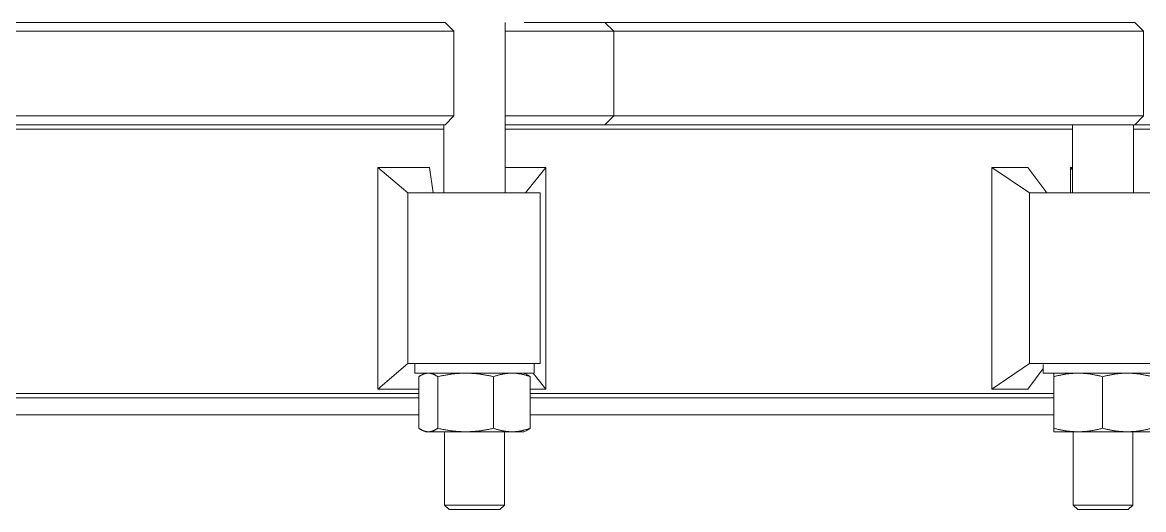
# Model space of a CAD drawing. Header units: inches. Extents: x 14 to 368, y 5 to 236.
# Drawn here: x 70.97 to 87.38, y 106.43 to 113.57 of the extents above; entities that cross this region are included whole.
import ezdxf

# ---------------------------------------------------------------- set-up
doc = ezdxf.new("R2010")
doc.units = ezdxf.units.IN
doc.header["$LTSCALE"] = 11
doc.header["$MEASUREMENT"] = 0
doc.layers.add('Visible (ANSI)', color=7, linetype='Continuous', lineweight=50)

msp = doc.modelspace()

# ---------------------------------------------------------------- linework, layer by layer
at = {"layer": 'Visible (ANSI)', "linetype": 'Continuous', "lineweight": 18}
for p, q in [((74.994149, 113.43876), (69.818911, 113.43876)), ((69.864272, 113.56876), (74.993191, 113.56876)), ((75.618261, 113.56876), (74.993191, 113.56876)), ((74.994149, 113.43876), (75.490236, 113.43876)), ((75.490236, 113.43876), (75.668732, 113.43876)), ((75.796757, 113.56876), (75.618261, 113.56876)), ((76.764808, 113.43876), (75.668732, 113.43876)), ((75.796757, 113.56876), (76.750343, 113.56876)), ((76.750343, 113.56876), (77.047999, 113.56876)), ((77.064775, 113.43876), (76.764808, 113.43876)), ((77.047999, 113.56876), (77.152514, 113.56876)), ((77.282514, 113.43876), (77.064775, 113.43876)), ((77.152514, 113.56876), (77.282514, 113.43876)), ((77.282514, 113.43876), (77.282514, 112.19876)), ((78.031414, 113.56876), (78.031414, 111.06876)), ((78.031414, 113.43876), (78.076318, 113.43876)), ((78.076318, 113.43876), (78.263523, 113.43876)), ((78.5642, 113.43876), (78.263523, 113.43876)), ((78.391548, 113.56876), (78.309787, 113.56876)), ((78.391548, 113.56876), (78.535873, 113.56876)), ((78.535873, 113.56876), (78.8279, 113.56876)), ((78.858494, 113.43876), (78.5642, 113.43876)), ((78.8279, 113.56876), (79.493155, 113.56876)), ((79.623155, 113.43876), (78.858494, 113.43876)), ((79.710765, 113.56876), (79.493155, 113.56876)), ((79.493155, 113.56876), (79.623155, 113.43876)), ((79.623155, 113.43876), (79.754326, 113.43876)), ((79.623155, 113.43876), (79.623155, 112.19876)), ((79.710765, 113.56876), (84.221061, 113.56876)), ((84.305355, 113.43876), (79.754326, 113.43876)), ((85.034517, 113.56876), (84.221061, 113.56876)), ((84.305355, 113.43876), (84.950955, 113.43876)), ((84.950955, 113.43876), (85.738387, 113.43876)), ((85.821949, 113.56876), (85.034517, 113.56876)), ((87.105207, 113.43876), (85.738387, 113.43876)), ((85.821949, 113.56876), (87.011082, 113.56876)), ((87.011082, 113.56876), (87.215942, 113.56876)), ((87.311656, 113.43876), (87.105207, 113.43876)), ((87.215942, 113.56876), (87.24759, 113.56876)), ((87.24759, 113.56876), (87.37759, 113.43876)), ((87.37759, 113.43876), (87.311656, 113.43876)), ((87.37759, 113.43876), (87.37759, 112.19876)), ((69.818911, 112.19876), (74.994149, 112.19876)), ((75.490236, 112.19876), (74.994149, 112.19876)), ((75.668732, 112.19876), (75.490236, 112.19876)), ((75.668732, 112.19876), (76.764808, 112.19876)), ((76.764808, 112.19876), (77.064775, 112.19876)), ((77.064775, 112.19876), (77.282514, 112.19876)), ((77.152514, 112.06876), (77.282514, 112.19876)), ((78.076318, 112.19876), (78.031414, 112.19876)), ((78.263523, 112.19876), (78.076318, 112.19876)), ((78.263523, 112.19876), (78.5642, 112.19876)), ((78.5642, 112.19876), (78.858494, 112.19876)), ((78.858494, 112.19876), (79.623155, 112.19876)), ((79.493155, 112.06876), (79.623155, 112.19876)), ((79.754326, 112.19876), (79.623155, 112.19876)), ((79.754326, 112.19876), (84.305355, 112.19876)), ((84.950955, 112.19876), (84.305355, 112.19876)), ((85.738387, 112.19876), (84.950955, 112.19876)), ((85.738387, 112.19876), (87.105207, 112.19876)), ((87.105207, 112.19876), (87.311656, 112.19876)), ((87.24759, 112.06876), (87.37759, 112.19876)), ((87.311656, 112.19876), (87.37759, 112.19876)), ((77.136414, 112.00626), (67.569658, 112.00626)), ((69.616483, 112.06876), (75.239367, 112.06876)), ((75.239367, 112.06876), (75.618261, 112.06876)), ((75.618261, 112.06876), (75.796757, 112.06876)), ((76.750343, 112.06876), (75.796757, 112.06876)), ((77.047999, 112.06876), (76.750343, 112.06876)), ((77.152514, 112.06876), (77.047999, 112.06876)), ((77.136414, 112.06876), (77.136414, 111.06876)), ((78.031414, 112.06876), (78.204343, 112.06876)), ((86.336328, 112.00626), (78.031414, 112.00626)), ((78.204343, 112.06876), (78.391548, 112.06876)), ((78.535873, 112.06876), (78.391548, 112.06876)), ((78.8279, 112.06876), (78.535873, 112.06876)), ((79.493155, 112.06876), (78.8279, 112.06876)), ((79.493155, 112.06876), (79.495894, 112.06876)), ((79.495894, 112.06876), (84.440575, 112.06876)), ((84.440575, 112.06876), (85.034517, 112.06876)), ((85.034517, 112.06876), (85.821949, 112.06876)), ((87.011082, 112.06876), (85.821949, 112.06876)), ((86.336328, 112.06876), (86.336328, 111.06876)), ((87.215942, 112.06876), (87.011082, 112.06876)), ((87.24759, 112.06876), (87.215942, 112.06876)), ((87.231328, 112.06876), (87.231328, 111.06876)), ((89.396679, 112.00626), (87.231328, 112.00626)), ((87.24759, 112.06876), (88.014637, 112.06876)), ((76.166791, 111.443303), (76.166791, 108.194217)), ((76.166791, 111.443303), (76.925278, 111.443303)), ((76.166791, 111.443303), (76.605587, 111.06876)), ((76.925278, 111.443303), (76.977902, 111.06876)), ((78.031414, 111.443303), (78.627909, 111.443303)), ((78.627909, 111.443303), (78.329001, 111.06876)), ((78.627909, 108.194217), (78.627909, 111.443303)), ((85.157616, 111.443303), (85.157616, 108.194217)), ((85.157616, 111.443303), (85.682522, 111.443303)), ((85.157616, 111.443303), (85.706925, 111.06876)), ((85.682522, 111.443303), (85.961254, 111.06876)), ((86.309131, 111.443303), (86.336328, 111.408762)), ((86.309131, 111.06876), (86.309131, 111.443303)), ((86.309131, 111.443303), (86.336328, 111.443303)), ((76.806344, 111.06876), (76.605587, 111.06876)), ((76.605587, 111.06876), (76.605587, 108.56876)), ((76.806344, 111.06876), (78.543051, 111.06876)), ((78.543051, 108.56876), (78.543051, 111.06876)), ((86.592557, 111.06876), (85.706925, 111.06876)), ((85.706925, 111.06876), (85.706925, 108.56876)), ((86.592557, 111.06876), (88.029997, 111.06876)), ((76.166791, 108.194217), (76.605587, 108.56876)), ((76.605587, 108.56876), (76.806344, 108.56876)), ((76.708914, 108.428135), (76.708914, 108.56876)), ((78.543051, 108.56876), (76.806344, 108.56876)), ((78.458914, 108.428135), (78.458914, 108.56876)), ((85.157616, 108.194217), (85.706925, 108.56876)), ((85.682522, 108.194217), (85.908828, 108.498312)), ((85.706925, 108.56876), (86.592557, 108.56876)), ((85.908828, 108.428135), (85.908828, 108.554958)), ((88.029997, 108.56876), (86.592557, 108.56876)), ((76.708914, 108.428135), (78.458914, 108.428135)), ((76.767407, 107.621002), (76.767407, 108.376268)), ((76.864914, 108.428135), (76.820841, 108.407583)), ((77.045476, 107.621002), (77.045476, 108.376268)), ((77.861983, 107.621002), (77.861983, 108.376268)), ((78.302914, 108.428135), (78.346987, 108.407583)), ((78.400421, 107.621002), (78.400421, 108.376268)), ((78.627909, 108.194217), (78.441228, 108.428135)), ((85.908828, 108.428135), (87.658828, 108.428135)), ((86.06172, 107.621002), (86.06172, 108.376268)), ((86.064828, 108.428135), (86.064807, 108.428125)), ((86.777572, 107.621002), (86.777572, 108.376268)), ((76.767407, 108.194217), (76.166791, 108.194217)), ((78.627909, 108.194217), (78.400421, 108.194217)), ((85.682522, 108.194217), (85.157616, 108.194217)), ((67.940837, 108.13126), (76.767407, 108.13126)), ((76.767407, 108.06876), (67.940837, 108.06876)), ((78.400421, 108.13126), (86.06172, 108.13126)), ((86.06172, 108.06876), (78.400421, 108.06876)), ((76.767407, 107.81876), (67.940837, 107.81876)), ((86.06172, 107.81876), (78.400421, 107.81876)), ((76.864914, 107.569135), (76.820841, 107.589686)), ((76.864914, 107.569135), (76.906441, 107.569135)), ((76.906441, 107.569135), (77.453729, 107.569135)), ((77.146414, 107.569135), (77.146414, 106.4945)), ((77.453729, 107.569135), (78.131202, 107.569135)), ((78.021414, 107.569135), (78.021414, 106.4945)), ((78.131202, 107.569135), (78.302914, 107.569135)), ((78.302914, 107.569135), (78.346987, 107.589686)), ((86.064828, 107.569135), (86.064807, 107.569144)), ((86.064828, 107.569135), (86.419646, 107.569135)), ((86.346328, 107.569135), (86.346328, 106.4945)), ((86.419646, 107.569135), (87.138626, 107.569135)), ((87.138626, 107.569135), (87.502807, 107.569135)), ((87.221328, 107.569135), (87.221328, 106.4945)), ((77.146414, 106.4945), (78.021414, 106.4945)), ((77.214575, 106.428385), (77.146414, 106.4945)), ((77.953253, 106.428385), (77.214575, 106.428385)), ((77.953253, 106.428385), (78.021414, 106.4945)), ((86.346328, 106.4945), (87.221328, 106.4945)), ((86.414489, 106.428385), (86.346328, 106.4945)), ((87.153167, 106.428385), (86.414489, 106.428385)), ((87.153167, 106.428385), (87.221328, 106.4945))]:
    msp.add_line(p, q, dxfattribs=at)
for points, weights in [([(76.906441, 108.428135), (76.841915, 108.428135), (76.767407, 108.376268)], [1, 1.0379548493, 1]), ([(77.045476, 108.376268), (76.970967, 108.428135), (76.906441, 108.428135)], [1, 1.0379548493, 1]), ([(77.453729, 108.428135), (77.264258, 108.428135), (77.045476, 108.376268)], [1, 1.0379548493, 1]), ([(77.861983, 108.376268), (77.6432, 108.428135), (77.453729, 108.428135)], [1, 1.0379548493, 1]), ([(78.131202, 108.428135), (78.006257, 108.428135), (77.861983, 108.376268)], [1, 1.0379548493, 1]), ([(78.400421, 108.376268), (78.256147, 108.428135), (78.131202, 108.428135)], [1, 1.0379548493, 1]), ([(78.346987, 108.407583), (78.372578, 108.39565), (78.400421, 108.376268)], [1.01759430727, 1.01385414388, 1]), ([(86.06172, 108.376268), (86.063375, 108.427457), (86.064807, 108.428125)], [1, 1.03744045186, 1.00101485176]), ([(86.419646, 108.428135), (86.253532, 108.428135), (86.06172, 108.376268)], [1, 1.0379548493, 1]), ([(86.777572, 108.376268), (86.58576, 108.428135), (86.419646, 108.428135)], [1, 1.0379548493, 1]), ([(87.138626, 108.428135), (86.97106, 108.428135), (86.777572, 108.376268)], [1, 1.0379548493, 1]), ([(87.49968, 108.376268), (87.306192, 108.428135), (87.138626, 108.428135)], [1, 1.0379548493, 1]), ([(76.767407, 107.621002), (76.841915, 107.569135), (76.906441, 107.569135)], [1, 1.0379548493, 1]), ([(76.906441, 107.569135), (76.970967, 107.569135), (77.045476, 107.621002)], [1, 1.0379548493, 1]), ([(77.045476, 107.621002), (77.264258, 107.569135), (77.453729, 107.569135)], [1, 1.0379548493, 1]), ([(77.453729, 107.569135), (77.6432, 107.569135), (77.861983, 107.621002)], [1, 1.0379548493, 1]), ([(77.861983, 107.621002), (78.006257, 107.569135), (78.131202, 107.569135)], [1, 1.0379548493, 1]), ([(78.131202, 107.569135), (78.256147, 107.569135), (78.400421, 107.621002)], [1, 1.0379548493, 1]), ([(78.400421, 107.621002), (78.372578, 107.60162), (78.346987, 107.589686)], [1, 1.01385414388, 1.01759430727]), ([(86.064807, 107.569144), (86.063375, 107.569812), (86.06172, 107.621002)], [1.00101485176, 1.03744045186, 1]), ([(86.06172, 107.621002), (86.253532, 107.569135), (86.419646, 107.569135)], [1, 1.0379548493, 1]), ([(86.419646, 107.569135), (86.58576, 107.569135), (86.777572, 107.621002)], [1, 1.0379548493, 1]), ([(86.777572, 107.621002), (86.97106, 107.569135), (87.138626, 107.569135)], [1, 1.0379548493, 1]), ([(87.138626, 107.569135), (87.306192, 107.569135), (87.49968, 107.621002)], [1, 1.0379548493, 1])]:
    msp.add_rational_spline(points, weights, degree=2, dxfattribs=at)

doc.saveas('drawing.dxf')
